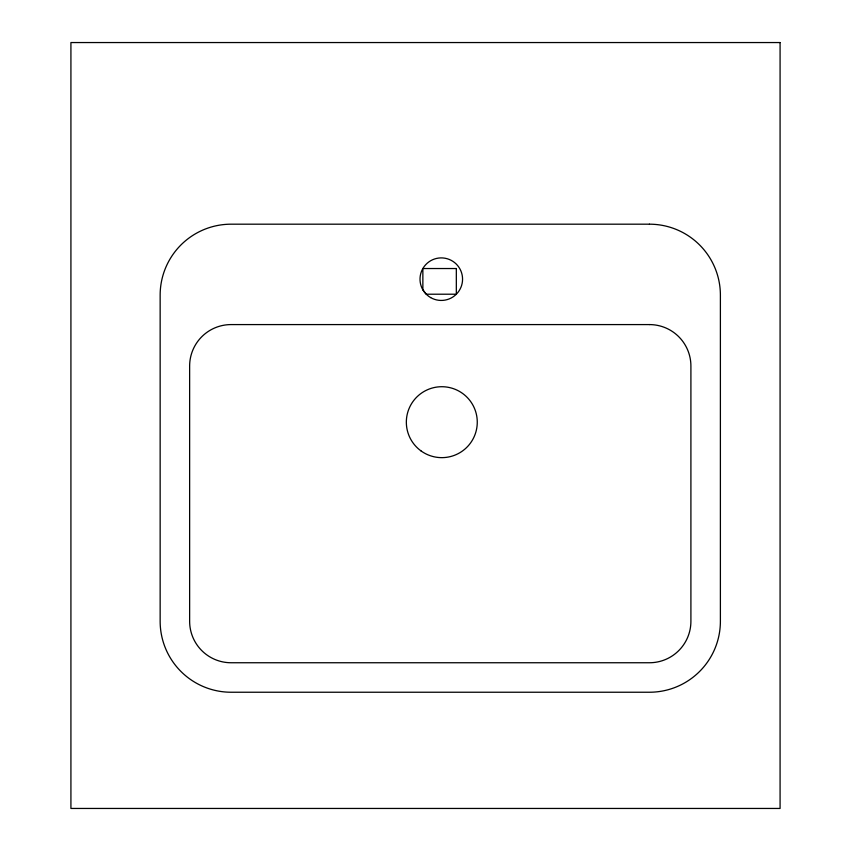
<?xml version="1.0" encoding="UTF-8"?>
<svg xmlns="http://www.w3.org/2000/svg" width="851" height="851" viewBox="0 0 851 851"><rect width="100%" height="100%" fill="white"/><g stroke="black" fill="none" stroke-linecap="round" stroke-linejoin="round"><path stroke-width="1.28" d="M780.08 42.55L70.92 42.55L70.92 808.45L780.08 808.45L780.08 42.55M649.441 224.185L231.1 224.185A70.952 70.952 0 0 0 160.148 295.137L160.148 621.283A70.952 70.952 0 0 0 231.1 692.235L649.441 692.235A70.952 70.952 0 0 0 720.393 621.283L720.393 295.137A70.952 70.952 0 0 0 649.441 224.185M456.327 268.533L422.862 268.533L422.862 289.808L426.245 294.212L456.327 294.212L456.327 268.533M649.441 324.582L231.1 324.582A41.465 41.465 0 0 0 189.635 366.058L189.635 621.283A41.465 41.465 0 0 0 231.1 662.748L649.441 662.748A41.465 41.465 0 0 0 690.906 621.283L690.906 366.058A41.465 41.465 0 0 0 649.441 324.582M430.649 297.595A21.275 21.275 0 0 0 462.561 279.171A21.275 21.275 0 0 0 430.649 260.746A21.275 21.275 0 0 0 430.649 297.595M420.937 450.849A35.455 35.455 0 0 0 477.071 425.915A35.455 35.455 0 0 0 427.415 389.769A35.455 35.455 0 0 0 420.937 450.849"/></g></svg>
